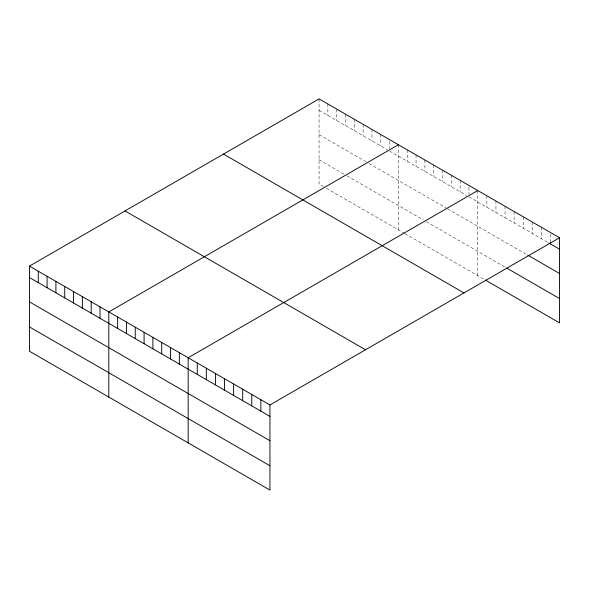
<?xml version="1.0" encoding="UTF-8"?>
<svg xmlns="http://www.w3.org/2000/svg" width="589" height="589" viewBox="0 0 589 589"><rect width="100%" height="100%" fill="white"/><g stroke="black" fill="none" stroke-linecap="round" stroke-linejoin="round"><path stroke-width="0.44" stroke-dasharray="2.94 2.21" d="M319.061 98.908L319.061 184.04L323.471 186.588M319.061 110.334L387.4 149.79M389.601 151.064L466.76 195.607M468.962 196.881L548.197 242.624M319.061 134.66L366.086 161.813M369.031 163.506L446.918 208.477M447.655 208.904L526.993 254.706M319.061 159.722L345.515 174.992M346.98 175.839L423.403 219.962M426.348 221.663L505.038 267.097M326.409 188.289L404.297 233.259M405.033 233.678L485.351 280.055M550.465 234.267L550.465 241.299M541.379 227.258L541.379 238.692M532.294 222.016L532.294 233.443M523.209 216.774L523.209 228.201M514.123 211.525L514.123 222.951M505.038 206.283L505.038 217.709M495.953 201.033L495.953 212.46M486.867 195.791L486.867 207.218M477.782 190.541L477.782 275.681M468.962 187.214L468.962 194.245M460.149 180.359L460.149 191.793M451.329 175.272L451.329 186.698M442.508 170.177L442.508 181.611M433.695 165.089L433.695 176.516M424.875 160.002L424.875 171.428M416.055 154.907L416.055 166.334M407.242 149.82L407.242 161.246M398.422 144.725L398.422 229.865M389.601 141.389L389.601 148.428M380.788 134.542L380.788 145.969M371.968 129.455L371.968 140.881M363.148 124.36L363.148 135.787M354.335 119.272L354.335 130.699M345.515 114.178L345.515 125.604M336.694 109.09L336.694 120.517M327.874 103.995L327.874 115.422"/><path stroke-width="0.88" d="M559.55 237.75L269.939 404.96L269.939 490.092L29.45 351.25L29.45 266.11L319.061 98.908L559.55 237.75L559.55 322.89L485.351 280.055M398.422 144.725L108.81 311.927L108.81 397.067M477.782 190.541L188.171 357.751L188.171 442.884M548.948 243.058L559.55 249.176M527.751 255.147L559.55 273.502M506.555 267.966L559.55 298.564M223.489 154.082L463.977 292.932M125.023 210.936L365.511 349.778M29.45 266.11L269.939 404.96M29.45 277.537L269.939 416.386M29.45 301.863L269.939 440.712M29.45 326.924L269.939 465.766M550.465 242.175L550.465 243.934M260.853 399.71L260.853 411.137M251.768 394.468L251.768 405.895M242.683 389.219L242.683 400.645M233.597 383.976L233.597 395.403M224.512 378.727L224.512 390.161M215.427 373.485L215.427 384.911M206.341 368.243L206.341 379.669M197.256 362.993L197.256 374.42M179.358 352.656L179.358 364.083M170.538 347.569L170.538 358.995M161.717 342.474L161.717 353.901M152.904 337.387L152.904 348.813M144.084 332.292L144.084 343.718M135.264 327.204L135.264 338.631M126.451 322.109L126.451 333.543M117.631 317.022L117.631 328.448M99.997 306.84L99.997 318.266M91.177 301.745L91.177 313.179M82.357 296.657L82.357 308.084M73.537 291.562L73.537 302.996M64.724 286.475L64.724 297.901M55.903 281.387L55.903 292.814M47.083 276.293L47.083 287.719M38.27 271.205L38.27 282.632"/></g></svg>
